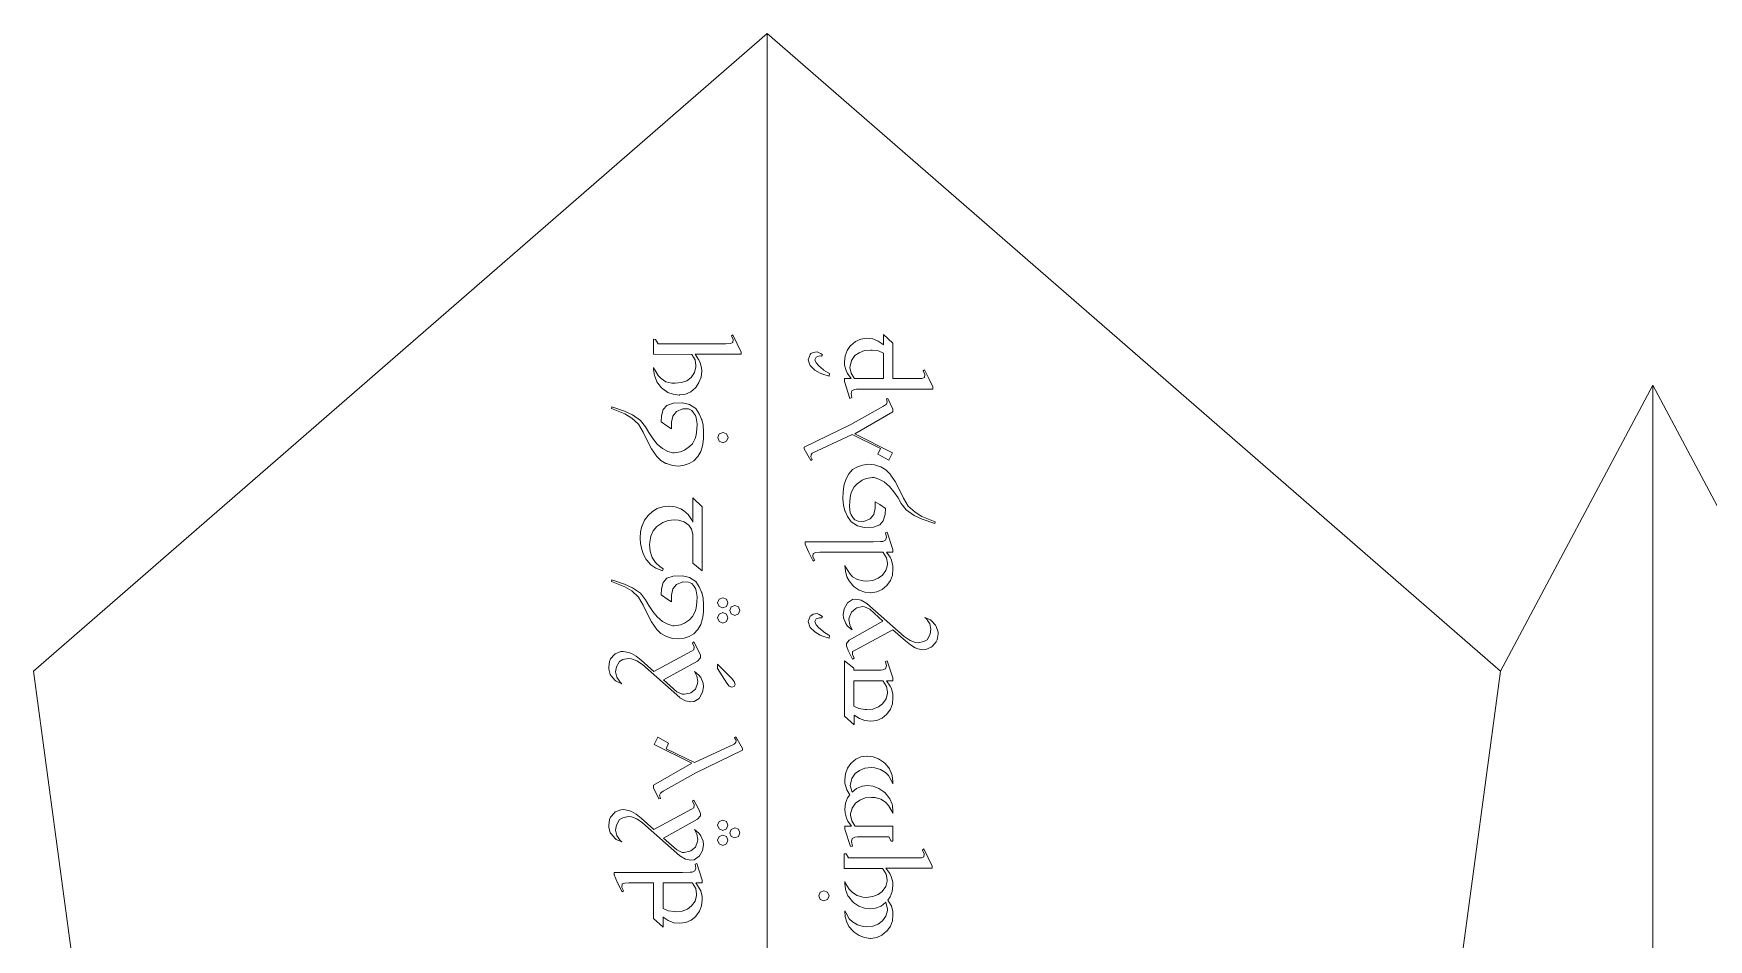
# Model space of a CAD drawing. Header units: inches. Extents: x 10.9 to 61.7, y -4.2 to 41.9.
# Drawn here: x 38.6 to 48.94, y 28.65 to 34.25 of the extents above; entities that cross this region are included whole.
import ezdxf

# ---------------------------------------------------------------- set-up
doc = ezdxf.new("R2010")
doc.units = ezdxf.units.IN
doc.header["$MEASUREMENT"] = 0
doc.layers.add('cut', color=6, linetype='Continuous', lineweight=0)
doc.layers.add('etch', color=1, linetype='Continuous', lineweight=0)

msp = doc.modelspace()

# ---------------------------------------------------------------- linework, layer by layer
at = {"layer": 'cut'}
for p, q in [((43.131, 34.245), (38.602, 30.309)), ((43.131, 34.245), (43.131, 2.055)), ((43.131, 34.245), (47.659, 30.309)), ((48.598, 32.075), (47.659, 30.309)), ((48.598, 32.075), (49.537, 30.309)), ((48.598, -0.116), (48.598, 32.075)), ((38.602, 30.309), (42.192, 3.821)), ((47.659, 30.309), (44.07, 3.821))]:
    msp.add_line(p, q, dxfattribs=at)
at = {"layer": 'etch', "color": 1, "lineweight": 0}
for p, q in [((42.92, 32.386), (42.911, 32.379)), ((42.911, 32.379), (42.922, 32.357)), ((42.947, 32.33), (42.92, 32.386)), ((43.746, 32.364), (43.709, 32.359)), ((43.747, 32.364), (43.746, 32.364)), ((43.783, 32.36), (43.747, 32.364)), ((43.908, 32.334), (43.849, 32.387)), ((43.849, 32.387), (43.849, 32.324)), ((42.442, 32.357), (42.43, 32.359)), ((42.43, 32.359), (42.43, 32.266)), ((42.43, 32.266), (42.665, 32.264)), ((42.458, 32.33), (42.442, 32.357)), ((42.877, 32.33), (42.458, 32.33)), ((42.665, 32.264), (42.666, 32.263)), ((42.666, 32.263), (42.686, 32.23)), ((42.687, 32.265), (42.97, 32.265)), ((42.708, 32.233), (42.687, 32.265)), ((42.904, 32.331), (42.877, 32.33)), ((42.919, 32.337), (42.904, 32.331)), ((42.922, 32.357), (42.919, 32.337)), ((42.97, 32.279), (42.947, 32.33)), ((42.97, 32.265), (42.97, 32.279)), ((43.397, 32.264), (43.385, 32.231)), ((43.401, 32.269), (43.397, 32.264)), ((43.416, 32.277), (43.401, 32.269)), ((43.44, 32.28), (43.416, 32.277)), ((43.453, 32.274), (43.44, 32.28)), ((43.463, 32.269), (43.453, 32.274)), ((43.472, 32.262), (43.463, 32.269)), ((43.467, 32.254), (43.472, 32.262)), ((43.625, 32.289), (43.612, 32.256)), ((43.646, 32.319), (43.625, 32.289)), ((43.648, 32.32), (43.646, 32.319)), ((43.676, 32.344), (43.648, 32.32)), ((43.673, 32.257), (43.699, 32.275)), ((43.709, 32.359), (43.676, 32.344)), ((43.699, 32.275), (43.732, 32.288)), ((43.732, 32.288), (43.772, 32.291)), ((43.772, 32.291), (43.78, 32.291)), ((43.78, 32.291), (43.818, 32.286)), ((43.817, 32.347), (43.783, 32.36)), ((43.848, 32.326), (43.817, 32.347)), ((43.818, 32.286), (43.849, 32.272)), ((43.849, 32.324), (43.848, 32.326)), ((43.849, 32.272), (43.849, 32.115)), ((43.908, 32.115), (43.908, 32.334)), ((42.438, 32.17), (42.43, 32.184)), ((42.43, 32.184), (42.43, 32.172)), ((42.43, 32.172), (42.435, 32.135)), ((42.458, 32.135), (42.438, 32.17)), ((42.692, 32.187), (42.683, 32.152)), ((42.686, 32.23), (42.692, 32.196)), ((42.692, 32.196), (42.692, 32.187)), ((42.718, 32.215), (42.708, 32.233)), ((42.726, 32.18), (42.718, 32.215)), ((42.724, 32.123), (42.727, 32.161)), ((42.727, 32.161), (42.726, 32.18)), ((43.385, 32.231), (43.394, 32.199)), ((43.394, 32.199), (43.397, 32.195)), ((43.397, 32.195), (43.424, 32.169)), ((43.424, 32.169), (43.426, 32.167)), ((43.426, 32.231), (43.434, 32.248)), ((43.433, 32.212), (43.426, 32.231)), ((43.426, 32.167), (43.459, 32.148)), ((43.45, 32.193), (43.433, 32.212)), ((43.434, 32.248), (43.455, 32.255)), ((43.479, 32.169), (43.45, 32.193)), ((43.455, 32.255), (43.467, 32.254)), ((43.48, 32.168), (43.479, 32.169)), ((43.511, 32.148), (43.48, 32.168)), ((43.612, 32.256), (43.608, 32.218)), ((43.608, 32.218), (43.609, 32.198)), ((43.609, 32.198), (43.618, 32.164)), ((43.618, 32.164), (43.627, 32.146)), ((43.642, 32.183), (43.643, 32.192)), ((43.649, 32.149), (43.642, 32.183)), ((43.643, 32.192), (43.652, 32.226)), ((43.652, 32.226), (43.673, 32.257)), ((44.103, 32.17), (44.095, 32.163)), ((44.095, 32.163), (44.104, 32.141)), ((44.13, 32.115), (44.103, 32.17)), ((42.435, 32.135), (42.437, 32.129)), ((42.437, 32.129), (42.451, 32.094)), ((42.451, 32.094), (42.456, 32.087)), ((42.456, 32.087), (42.48, 32.058)), ((42.477, 32.115), (42.458, 32.135)), ((42.506, 32.096), (42.477, 32.115)), ((42.48, 32.058), (42.488, 32.051)), ((42.542, 32.086), (42.506, 32.096)), ((42.564, 32.086), (42.542, 32.086)), ((42.603, 32.09), (42.564, 32.086)), ((42.636, 32.102), (42.603, 32.09)), ((42.662, 32.122), (42.636, 32.102)), ((42.66, 32.034), (42.688, 32.057)), ((42.683, 32.152), (42.662, 32.122)), ((42.688, 32.057), (42.69, 32.06)), ((42.69, 32.06), (42.71, 32.09)), ((42.71, 32.09), (42.724, 32.123)), ((43.459, 32.148), (43.475, 32.142)), ((43.475, 32.142), (43.514, 32.129)), ((43.517, 32.146), (43.511, 32.148)), ((43.514, 32.129), (43.517, 32.146)), ((43.608, 32.115), (43.608, 32.097)), ((43.649, 32.115), (43.608, 32.115)), ((43.608, 32.097), (43.641, 31.993)), ((43.627, 32.146), (43.649, 32.115)), ((43.669, 32.117), (43.649, 32.149)), ((43.671, 32.115), (43.669, 32.117)), ((43.849, 32.115), (43.671, 32.115)), ((44.062, 32.115), (43.908, 32.115)), ((44.087, 32.115), (44.062, 32.115)), ((44.102, 32.121), (44.087, 32.115)), ((44.104, 32.141), (44.102, 32.121)), ((44.153, 32.065), (44.13, 32.115)), ((44.153, 32.05), (44.153, 32.065)), ((42.488, 32.051), (42.519, 32.03)), ((42.552, 31.963), (42.512, 31.949)), ((42.519, 32.03), (42.552, 32.018)), ((42.552, 32.018), (42.588, 32.013)), ((42.609, 31.965), (42.552, 31.963)), ((42.588, 32.013), (42.591, 32.014)), ((42.591, 32.014), (42.627, 32.019)), ((42.651, 31.956), (42.609, 31.965)), ((42.627, 32.019), (42.66, 32.034)), ((42.69, 31.93), (42.651, 31.956)), ((43.641, 31.993), (43.653, 31.998)), ((43.649, 32.023), (43.654, 32.039)), ((43.653, 31.998), (43.649, 32.023)), ((43.654, 32.039), (43.67, 32.048)), ((43.67, 32.048), (43.683, 32.049)), ((43.683, 32.049), (43.73, 32.05)), ((43.73, 32.05), (44.153, 32.05)), ((43.867, 31.958), (43.85, 31.945)), ((43.876, 31.992), (43.867, 31.99)), ((43.867, 31.99), (43.872, 31.97)), ((43.872, 31.97), (43.867, 31.958)), ((43.908, 31.926), (43.876, 31.992)), ((42.173, 31.94), (42.17, 31.93)), ((42.17, 31.93), (42.252, 31.897)), ((42.25, 31.914), (42.173, 31.94)), ((42.301, 31.891), (42.25, 31.914)), ((42.252, 31.897), (42.295, 31.871)), ((42.295, 31.871), (42.337, 31.833)), ((42.349, 31.857), (42.301, 31.891)), ((42.38, 31.817), (42.349, 31.857)), ((42.48, 31.885), (42.478, 31.849)), ((42.478, 31.849), (42.512, 31.823)), ((42.49, 31.924), (42.48, 31.885)), ((42.512, 31.949), (42.49, 31.924)), ((42.541, 31.845), (42.55, 31.884)), ((42.55, 31.884), (42.572, 31.911)), ((42.572, 31.911), (42.611, 31.929)), ((42.611, 31.929), (42.645, 31.928)), ((42.645, 31.928), (42.667, 31.917)), ((42.667, 31.917), (42.677, 31.904)), ((42.677, 31.904), (42.689, 31.887)), ((42.689, 31.887), (42.694, 31.872)), ((42.711, 31.898), (42.69, 31.93)), ((42.694, 31.872), (42.699, 31.835)), ((42.726, 31.865), (42.711, 31.898)), ((42.727, 31.862), (42.726, 31.865)), ((42.736, 31.828), (42.727, 31.862)), ((43.85, 31.945), (43.647, 31.831)), ((43.672, 31.773), (43.908, 31.909)), ((43.908, 31.909), (43.908, 31.926)), ((42.337, 31.833), (42.365, 31.785)), ((42.365, 31.785), (42.39, 31.732)), ((42.4, 31.783), (42.38, 31.817)), ((42.425, 31.745), (42.4, 31.783)), ((42.453, 31.711), (42.425, 31.745)), ((42.512, 31.823), (42.541, 31.805)), ((42.541, 31.805), (42.541, 31.845)), ((42.687, 31.745), (42.67, 31.713)), ((42.693, 31.766), (42.687, 31.745)), ((42.698, 31.803), (42.693, 31.766)), ((42.699, 31.835), (42.698, 31.803)), ((42.734, 31.71), (42.739, 31.745)), ((42.739, 31.789), (42.736, 31.828)), ((42.739, 31.786), (42.739, 31.789)), ((42.739, 31.745), (42.739, 31.786)), ((42.827, 31.751), (42.836, 31.773)), ((42.836, 31.728), (42.827, 31.751)), ((42.827, 31.751), (42.827, 31.751)), ((42.836, 31.773), (42.859, 31.782)), ((42.836, 31.773), (42.836, 31.773)), ((42.859, 31.782), (42.859, 31.782)), ((42.859, 31.782), (42.88, 31.773)), ((42.88, 31.773), (42.88, 31.773)), ((42.88, 31.773), (42.89, 31.751)), ((42.89, 31.751), (42.88, 31.728)), ((42.89, 31.751), (42.89, 31.751)), ((43.647, 31.831), (43.359, 31.692)), ((43.41, 31.654), (43.656, 31.77)), ((43.656, 31.77), (43.83, 31.684)), ((43.906, 31.656), (43.672, 31.773)), ((42.39, 31.732), (42.418, 31.681)), ((42.418, 31.681), (42.446, 31.64)), ((42.446, 31.64), (42.449, 31.636)), ((42.486, 31.683), (42.453, 31.711)), ((42.518, 31.665), (42.486, 31.683)), ((42.548, 31.657), (42.518, 31.665)), ((42.557, 31.657), (42.548, 31.657)), ((42.596, 31.663), (42.557, 31.657)), ((42.621, 31.674), (42.596, 31.663)), ((42.652, 31.695), (42.621, 31.674)), ((42.67, 31.713), (42.652, 31.695)), ((42.703, 31.634), (42.721, 31.664)), ((42.721, 31.664), (42.732, 31.7)), ((42.732, 31.7), (42.734, 31.71)), ((42.859, 31.719), (42.836, 31.728)), ((42.836, 31.728), (42.836, 31.728)), ((42.88, 31.728), (42.859, 31.719)), ((42.859, 31.719), (42.859, 31.719)), ((42.859, 31.719), (42.859, 31.719)), ((42.859, 31.719), (42.859, 31.719)), ((42.88, 31.728), (42.88, 31.728)), ((43.359, 31.692), (43.359, 31.681)), ((43.359, 31.681), (43.401, 31.609)), ((43.4, 31.631), (43.402, 31.645)), ((43.402, 31.645), (43.41, 31.654)), ((43.83, 31.684), (43.815, 31.649)), ((43.815, 31.649), (43.883, 31.611)), ((43.883, 31.611), (43.906, 31.656)), ((42.449, 31.636), (42.474, 31.61)), ((42.474, 31.61), (42.506, 31.591)), ((42.506, 31.591), (42.509, 31.59)), ((42.509, 31.59), (42.546, 31.579)), ((42.546, 31.579), (42.583, 31.575)), ((42.583, 31.575), (42.618, 31.58)), ((42.618, 31.58), (42.649, 31.59)), ((42.649, 31.59), (42.679, 31.608)), ((42.679, 31.608), (42.703, 31.634)), ((43.409, 31.615), (43.4, 31.631)), ((43.401, 31.609), (43.409, 31.615)), ((43.659, 31.553), (43.636, 31.526)), ((43.689, 31.571), (43.659, 31.553)), ((43.72, 31.581), (43.689, 31.571)), ((43.756, 31.586), (43.72, 31.581)), ((43.793, 31.582), (43.756, 31.586)), ((43.83, 31.571), (43.793, 31.582)), ((43.832, 31.57), (43.83, 31.571)), ((43.864, 31.551), (43.832, 31.57)), ((43.89, 31.524), (43.864, 31.551)), ((43.605, 31.451), (43.6, 31.415)), ((43.607, 31.461), (43.605, 31.451)), ((43.618, 31.497), (43.607, 31.461)), ((43.636, 31.526), (43.618, 31.497)), ((43.652, 31.415), (43.669, 31.447)), ((43.669, 31.447), (43.687, 31.466)), ((43.687, 31.466), (43.718, 31.487)), ((43.718, 31.487), (43.743, 31.498)), ((43.743, 31.498), (43.782, 31.504)), ((43.782, 31.504), (43.791, 31.504)), ((43.791, 31.504), (43.821, 31.495)), ((43.821, 31.495), (43.853, 31.477)), ((43.853, 31.477), (43.886, 31.449)), ((43.886, 31.449), (43.914, 31.415)), ((43.892, 31.521), (43.89, 31.524)), ((43.921, 31.479), (43.892, 31.521)), ((43.949, 31.429), (43.921, 31.479)), ((42.731, 31.324), (42.673, 31.379)), ((42.673, 31.379), (42.673, 31.229)), ((43.6, 31.415), (43.599, 31.375)), ((43.599, 31.375), (43.599, 31.372)), ((43.599, 31.372), (43.603, 31.333)), ((43.603, 31.333), (43.611, 31.299)), ((43.64, 31.326), (43.641, 31.358)), ((43.641, 31.358), (43.645, 31.395)), ((43.645, 31.395), (43.652, 31.415)), ((43.827, 31.337), (43.798, 31.355)), ((43.798, 31.355), (43.798, 31.316)), ((43.861, 31.312), (43.827, 31.337)), ((43.914, 31.415), (43.939, 31.379)), ((43.939, 31.379), (43.958, 31.344)), ((43.973, 31.376), (43.949, 31.429)), ((43.958, 31.344), (43.989, 31.304)), ((44.001, 31.328), (43.973, 31.376)), ((42.375, 31.241), (42.359, 31.207)), ((42.396, 31.27), (42.375, 31.241)), ((42.423, 31.295), (42.396, 31.27)), ((42.453, 31.313), (42.423, 31.295)), ((42.487, 31.324), (42.453, 31.313)), ((42.457, 31.207), (42.487, 31.227)), ((42.524, 31.328), (42.487, 31.324)), ((42.487, 31.227), (42.521, 31.239)), ((42.521, 31.239), (42.558, 31.243)), ((42.526, 31.328), (42.524, 31.328)), ((42.564, 31.323), (42.526, 31.328)), ((42.558, 31.243), (42.583, 31.241)), ((42.598, 31.311), (42.564, 31.323)), ((42.583, 31.241), (42.618, 31.23)), ((42.615, 31.3), (42.598, 31.311)), ((42.644, 31.275), (42.615, 31.3)), ((42.618, 31.23), (42.647, 31.21)), ((42.665, 31.245), (42.644, 31.275)), ((42.673, 31.229), (42.665, 31.245)), ((42.731, 30.929), (42.731, 31.324)), ((43.611, 31.299), (43.612, 31.296)), ((43.612, 31.296), (43.627, 31.263)), ((43.627, 31.263), (43.649, 31.23)), ((43.644, 31.289), (43.64, 31.326)), ((43.65, 31.274), (43.644, 31.289)), ((43.649, 31.23), (43.688, 31.205)), ((43.661, 31.257), (43.65, 31.274)), ((43.672, 31.244), (43.661, 31.257)), ((43.694, 31.234), (43.672, 31.244)), ((43.728, 31.232), (43.694, 31.234)), ((43.767, 31.25), (43.728, 31.232)), ((43.789, 31.276), (43.767, 31.25)), ((43.798, 31.316), (43.789, 31.276)), ((43.827, 31.212), (43.848, 31.237)), ((43.848, 31.237), (43.859, 31.275)), ((43.859, 31.275), (43.861, 31.312)), ((43.989, 31.304), (44.038, 31.27)), ((44.044, 31.29), (44.001, 31.328)), ((44.038, 31.27), (44.089, 31.247)), ((44.087, 31.264), (44.044, 31.29)), ((44.169, 31.23), (44.087, 31.264)), ((44.089, 31.247), (44.166, 31.221)), ((44.166, 31.221), (44.169, 31.23)), ((42.349, 31.169), (42.348, 31.13)), ((42.348, 31.13), (42.349, 31.096)), ((42.358, 31.204), (42.349, 31.169)), ((42.359, 31.207), (42.358, 31.204)), ((42.406, 31.106), (42.413, 31.143)), ((42.413, 31.143), (42.428, 31.175)), ((42.428, 31.175), (42.451, 31.201)), ((42.451, 31.201), (42.457, 31.207)), ((42.647, 31.21), (42.665, 31.185)), ((42.665, 31.185), (42.673, 31.154)), ((42.673, 31.154), (42.673, 30.976)), ((43.688, 31.205), (43.73, 31.196)), ((43.73, 31.196), (43.787, 31.197)), ((43.787, 31.197), (43.827, 31.212)), ((43.873, 31.167), (43.861, 31.163)), ((43.861, 31.163), (43.867, 31.135)), ((43.867, 31.135), (43.861, 31.118)), ((43.908, 31.06), (43.873, 31.167)), ((42.349, 31.096), (42.357, 31.059)), ((42.357, 31.059), (42.367, 31.03)), ((42.367, 31.03), (42.385, 30.998)), ((42.405, 31.089), (42.406, 31.106)), ((42.409, 31.05), (42.405, 31.089)), ((42.419, 31.016), (42.409, 31.05)), ((43.365, 31.108), (43.365, 31.093)), ((43.786, 31.108), (43.365, 31.108)), ((43.365, 31.093), (43.388, 31.042)), ((43.388, 31.042), (43.415, 30.987)), ((43.414, 31.016), (43.416, 31.036)), ((43.416, 31.036), (43.431, 31.041)), ((43.431, 31.041), (43.456, 31.043)), ((43.456, 31.043), (43.845, 31.043)), ((43.83, 31.109), (43.786, 31.108)), ((43.845, 31.109), (43.83, 31.109)), ((43.861, 31.118), (43.845, 31.109)), ((43.845, 31.043), (43.847, 31.041)), ((43.847, 31.041), (43.867, 31.009)), ((43.89, 31.012), (43.867, 31.043)), ((43.867, 31.043), (43.908, 31.043)), ((43.908, 31.043), (43.908, 31.06)), ((42.385, 30.998), (42.389, 30.994)), ((42.389, 30.994), (42.413, 30.966)), ((42.413, 30.966), (42.414, 30.965)), ((42.414, 30.965), (42.445, 30.945)), ((42.422, 31.01), (42.419, 31.016)), ((42.443, 30.98), (42.422, 31.01)), ((42.469, 30.955), (42.443, 30.98)), ((42.445, 30.945), (42.45, 30.942)), ((42.45, 30.942), (42.486, 30.929)), ((42.49, 30.941), (42.469, 30.955)), ((42.486, 30.929), (42.49, 30.941)), ((42.673, 30.976), (42.731, 30.929)), ((43.424, 30.994), (43.414, 31.016)), ((43.415, 30.987), (43.424, 30.994)), ((43.611, 30.962), (43.614, 30.926)), ((43.618, 30.947), (43.611, 30.962)), ((43.614, 30.926), (43.624, 30.892)), ((43.639, 30.913), (43.618, 30.947)), ((43.864, 30.931), (43.844, 30.901)), ((43.874, 30.966), (43.864, 30.931)), ((43.867, 31.009), (43.874, 30.975)), ((43.874, 30.975), (43.874, 30.974)), ((43.874, 30.974), (43.874, 30.966)), ((43.898, 30.994), (43.89, 31.012)), ((43.908, 30.96), (43.898, 30.994)), ((43.904, 30.901), (43.908, 30.938)), ((43.908, 30.94), (43.908, 30.96)), ((43.908, 30.938), (43.908, 30.94)), ((42.173, 30.872), (42.17, 30.863)), ((42.17, 30.863), (42.252, 30.829)), ((42.25, 30.845), (42.173, 30.872)), ((42.301, 30.823), (42.25, 30.845)), ((42.252, 30.829), (42.295, 30.804)), ((42.349, 30.79), (42.301, 30.823)), ((42.48, 30.818), (42.478, 30.781)), ((42.49, 30.856), (42.48, 30.818)), ((42.512, 30.882), (42.49, 30.856)), ((42.552, 30.896), (42.512, 30.882)), ((42.541, 30.777), (42.55, 30.817)), ((42.55, 30.817), (42.572, 30.843)), ((42.609, 30.898), (42.552, 30.896)), ((42.572, 30.843), (42.611, 30.861)), ((42.651, 30.888), (42.609, 30.898)), ((42.611, 30.861), (42.645, 30.859)), ((42.645, 30.859), (42.667, 30.849)), ((42.69, 30.862), (42.651, 30.888)), ((42.667, 30.849), (42.677, 30.837)), ((42.677, 30.837), (42.689, 30.82)), ((42.689, 30.82), (42.694, 30.805)), ((42.711, 30.83), (42.69, 30.862)), ((42.726, 30.797), (42.711, 30.83)), ((43.624, 30.892), (43.637, 30.866)), ((43.637, 30.866), (43.661, 30.837)), ((43.658, 30.892), (43.639, 30.913)), ((43.688, 30.875), (43.658, 30.892)), ((43.661, 30.837), (43.669, 30.83)), ((43.669, 30.83), (43.7, 30.809)), ((43.724, 30.866), (43.688, 30.875)), ((43.745, 30.865), (43.724, 30.866)), ((43.784, 30.868), (43.745, 30.865)), ((43.817, 30.882), (43.784, 30.868)), ((43.808, 30.799), (43.841, 30.813)), ((43.844, 30.901), (43.817, 30.882)), ((43.841, 30.813), (43.869, 30.837)), ((43.869, 30.837), (43.87, 30.838)), ((43.87, 30.838), (43.892, 30.868)), ((43.892, 30.868), (43.904, 30.901)), ((42.295, 30.804), (42.337, 30.765)), ((42.337, 30.765), (42.365, 30.717)), ((42.38, 30.749), (42.349, 30.79)), ((42.365, 30.717), (42.39, 30.665)), ((42.4, 30.714), (42.38, 30.749)), ((42.425, 30.678), (42.4, 30.714)), ((42.478, 30.781), (42.512, 30.756)), ((42.512, 30.756), (42.541, 30.737)), ((42.541, 30.737), (42.541, 30.777)), ((42.698, 30.735), (42.693, 30.698)), ((42.694, 30.805), (42.699, 30.767)), ((42.699, 30.767), (42.698, 30.735)), ((42.727, 30.794), (42.726, 30.797)), ((42.736, 30.759), (42.727, 30.794)), ((42.739, 30.721), (42.736, 30.759)), ((42.739, 30.718), (42.739, 30.721)), ((42.739, 30.678), (42.739, 30.718)), ((42.835, 30.753), (42.825, 30.731)), ((42.825, 30.731), (42.835, 30.709)), ((42.857, 30.762), (42.835, 30.753)), ((42.835, 30.709), (42.857, 30.699)), ((42.88, 30.753), (42.857, 30.762)), ((42.857, 30.699), (42.88, 30.709)), ((42.889, 30.731), (42.88, 30.753)), ((42.88, 30.709), (42.889, 30.731)), ((42.931, 30.714), (42.91, 30.705)), ((42.954, 30.706), (42.931, 30.714)), ((43.625, 30.727), (43.607, 30.694)), ((43.627, 30.73), (43.625, 30.727)), ((43.658, 30.751), (43.627, 30.73)), ((43.679, 30.754), (43.658, 30.751)), ((43.711, 30.747), (43.679, 30.754)), ((43.7, 30.809), (43.734, 30.797)), ((43.747, 30.727), (43.711, 30.747)), ((43.734, 30.797), (43.769, 30.793)), ((43.978, 30.522), (43.747, 30.727)), ((43.747, 30.727), (43.747, 30.727)), ((43.769, 30.793), (43.771, 30.793)), ((43.771, 30.793), (43.808, 30.799)), ((42.39, 30.665), (42.418, 30.614)), ((42.418, 30.614), (42.446, 30.572)), ((42.453, 30.644), (42.425, 30.678)), ((42.486, 30.616), (42.453, 30.644)), ((42.518, 30.598), (42.486, 30.616)), ((42.621, 30.605), (42.596, 30.595)), ((42.652, 30.626), (42.621, 30.605)), ((42.67, 30.646), (42.652, 30.626)), ((42.687, 30.677), (42.67, 30.646)), ((42.693, 30.698), (42.687, 30.677)), ((42.721, 30.596), (42.732, 30.633)), ((42.732, 30.633), (42.734, 30.642)), ((42.734, 30.642), (42.739, 30.678)), ((42.835, 30.661), (42.825, 30.638)), ((42.825, 30.638), (42.835, 30.616)), ((42.857, 30.67), (42.835, 30.661)), ((42.835, 30.616), (42.857, 30.606)), ((42.88, 30.661), (42.857, 30.67)), ((42.857, 30.606), (42.88, 30.616)), ((42.889, 30.638), (42.88, 30.661)), ((42.88, 30.616), (42.889, 30.638)), ((42.91, 30.705), (42.9, 30.683)), ((42.9, 30.683), (42.91, 30.662)), ((42.91, 30.662), (42.931, 30.652)), ((42.931, 30.652), (42.954, 30.662)), ((42.963, 30.683), (42.954, 30.706)), ((42.954, 30.662), (42.963, 30.683)), ((43.397, 30.648), (43.385, 30.615)), ((43.385, 30.615), (43.394, 30.583)), ((43.401, 30.651), (43.397, 30.648)), ((43.416, 30.661), (43.401, 30.651)), ((43.44, 30.664), (43.416, 30.661)), ((43.426, 30.615), (43.434, 30.632)), ((43.433, 30.595), (43.426, 30.615)), ((43.434, 30.632), (43.455, 30.637)), ((43.453, 30.658), (43.44, 30.664)), ((43.463, 30.652), (43.453, 30.658)), ((43.455, 30.637), (43.467, 30.637)), ((43.472, 30.646), (43.463, 30.652)), ((43.467, 30.637), (43.472, 30.646)), ((43.607, 30.694), (43.601, 30.659)), ((43.601, 30.659), (43.603, 30.637)), ((43.603, 30.637), (43.617, 30.603)), ((43.636, 30.627), (43.637, 30.638)), ((43.642, 30.594), (43.636, 30.627)), ((43.637, 30.638), (43.651, 30.673)), ((43.846, 30.618), (43.638, 30.501)), ((43.651, 30.673), (43.679, 30.696)), ((43.679, 30.696), (43.685, 30.699)), ((43.685, 30.699), (43.72, 30.707)), ((43.72, 30.707), (43.732, 30.706)), ((43.732, 30.706), (43.765, 30.691)), ((43.765, 30.691), (43.846, 30.618)), ((44.105, 30.64), (44.114, 30.632)), ((44.139, 30.626), (44.105, 30.64)), ((44.114, 30.632), (44.135, 30.601)), ((44.146, 30.62), (44.139, 30.626)), ((44.171, 30.592), (44.146, 30.62)), ((42.446, 30.572), (42.449, 30.569)), ((42.449, 30.569), (42.474, 30.542)), ((42.474, 30.542), (42.506, 30.524)), ((42.506, 30.524), (42.509, 30.522)), ((42.509, 30.522), (42.546, 30.511)), ((42.548, 30.589), (42.518, 30.598)), ((42.546, 30.511), (42.583, 30.508)), ((42.557, 30.589), (42.548, 30.589)), ((42.596, 30.595), (42.557, 30.589)), ((42.583, 30.508), (42.618, 30.512)), ((42.618, 30.512), (42.649, 30.523)), ((42.649, 30.523), (42.679, 30.54)), ((42.679, 30.54), (42.703, 30.567)), ((42.703, 30.567), (42.721, 30.596)), ((43.394, 30.583), (43.397, 30.579)), ((43.397, 30.579), (43.424, 30.553)), ((43.424, 30.553), (43.426, 30.551)), ((43.426, 30.551), (43.459, 30.532)), ((43.45, 30.576), (43.433, 30.595)), ((43.479, 30.553), (43.45, 30.576)), ((43.459, 30.532), (43.475, 30.525)), ((43.475, 30.525), (43.514, 30.512)), ((43.48, 30.552), (43.479, 30.553)), ((43.511, 30.532), (43.48, 30.552)), ((43.517, 30.528), (43.511, 30.532)), ((43.514, 30.512), (43.517, 30.528)), ((43.617, 30.603), (43.628, 30.587)), ((43.628, 30.587), (43.656, 30.564)), ((43.656, 30.564), (43.642, 30.594)), ((43.674, 30.439), (43.908, 30.564)), ((43.908, 30.564), (43.985, 30.495)), ((44.013, 30.498), (43.978, 30.522)), ((44.119, 30.503), (44.098, 30.492)), ((44.137, 30.538), (44.119, 30.503)), ((44.135, 30.601), (44.142, 30.568)), ((44.142, 30.568), (44.137, 30.538)), ((44.175, 30.585), (44.171, 30.592)), ((44.174, 30.489), (44.18, 30.503)), ((44.186, 30.55), (44.175, 30.585)), ((44.18, 30.503), (44.186, 30.539)), ((44.186, 30.539), (44.186, 30.55)), ((42.189, 30.411), (42.164, 30.384)), ((42.194, 30.416), (42.189, 30.411)), ((42.227, 30.43), (42.194, 30.416)), ((42.243, 30.431), (42.227, 30.43)), ((42.278, 30.425), (42.243, 30.431)), ((42.294, 30.418), (42.278, 30.425)), ((42.323, 30.401), (42.294, 30.418)), ((42.354, 30.376), (42.323, 30.401)), ((42.664, 30.433), (42.431, 30.307)), ((42.679, 30.44), (42.664, 30.433)), ((42.679, 30.489), (42.671, 30.482)), ((42.671, 30.482), (42.681, 30.46)), ((42.707, 30.434), (42.679, 30.489)), ((42.681, 30.46), (42.679, 30.44)), ((42.719, 30.407), (42.707, 30.434)), ((42.719, 30.391), (42.719, 30.407)), ((43.638, 30.501), (43.62, 30.48)), ((43.62, 30.48), (43.62, 30.465)), ((43.62, 30.465), (43.632, 30.437)), ((43.632, 30.437), (43.659, 30.383)), ((43.658, 30.412), (43.659, 30.431)), ((43.668, 30.39), (43.658, 30.412)), ((43.659, 30.431), (43.674, 30.439)), ((43.985, 30.495), (44.016, 30.471)), ((44.046, 30.486), (44.013, 30.498)), ((44.016, 30.471), (44.045, 30.453)), ((44.045, 30.453), (44.061, 30.447)), ((44.064, 30.484), (44.046, 30.486)), ((44.061, 30.447), (44.095, 30.441)), ((44.098, 30.492), (44.064, 30.484)), ((44.095, 30.441), (44.111, 30.443)), ((44.111, 30.443), (44.144, 30.456)), ((44.144, 30.456), (44.15, 30.461)), ((44.15, 30.461), (44.174, 30.489)), ((42.159, 30.369), (42.153, 30.333)), ((42.153, 30.333), (42.153, 30.322)), ((42.153, 30.322), (42.163, 30.288)), ((42.164, 30.384), (42.159, 30.369)), ((42.196, 30.305), (42.202, 30.335)), ((42.204, 30.271), (42.196, 30.305)), ((42.202, 30.335), (42.22, 30.369)), ((42.22, 30.369), (42.24, 30.381)), ((42.24, 30.381), (42.274, 30.387)), ((42.274, 30.387), (42.293, 30.385)), ((42.293, 30.385), (42.326, 30.373)), ((42.326, 30.373), (42.361, 30.35)), ((42.431, 30.307), (42.354, 30.376)), ((42.361, 30.35), (42.592, 30.146)), ((42.492, 30.255), (42.701, 30.37)), ((42.71, 30.284), (42.683, 30.307)), ((42.683, 30.307), (42.697, 30.277)), ((42.701, 30.37), (42.719, 30.391)), ((42.825, 30.326), (42.825, 30.352)), ((42.825, 30.352), (42.913, 30.264)), ((42.883, 30.234), (42.825, 30.326)), ((43.608, 30.373), (43.609, 30.03)), ((43.667, 30.327), (43.608, 30.373)), ((43.659, 30.383), (43.668, 30.39)), ((43.667, 30.314), (43.667, 30.327)), ((43.787, 30.314), (43.667, 30.314)), ((43.833, 30.315), (43.787, 30.314)), ((43.846, 30.316), (43.833, 30.315)), ((43.862, 30.324), (43.846, 30.316)), ((43.872, 30.373), (43.861, 30.369)), ((43.861, 30.369), (43.867, 30.341)), ((43.867, 30.341), (43.862, 30.324)), ((43.908, 30.267), (43.872, 30.373)), ((42.163, 30.288), (42.168, 30.279)), ((42.168, 30.279), (42.193, 30.252)), ((42.193, 30.252), (42.2, 30.246)), ((42.2, 30.246), (42.234, 30.231)), ((42.224, 30.241), (42.204, 30.271)), ((42.234, 30.231), (42.224, 30.241)), ((42.574, 30.181), (42.492, 30.255)), ((42.688, 30.198), (42.66, 30.176)), ((42.702, 30.233), (42.688, 30.198)), ((42.697, 30.277), (42.703, 30.245)), ((42.703, 30.245), (42.702, 30.233)), ((42.722, 30.269), (42.71, 30.284)), ((42.736, 30.235), (42.722, 30.269)), ((42.732, 30.179), (42.738, 30.213)), ((42.738, 30.213), (42.736, 30.235)), ((42.897, 30.216), (42.883, 30.234)), ((42.883, 30.234), (42.883, 30.234)), ((42.914, 30.209), (42.897, 30.216)), ((42.897, 30.216), (42.897, 30.216)), ((42.913, 30.264), (42.928, 30.244)), ((42.927, 30.214), (42.914, 30.209)), ((42.914, 30.209), (42.914, 30.209)), ((42.914, 30.209), (42.914, 30.209)), ((42.914, 30.209), (42.914, 30.209)), ((42.934, 30.226), (42.927, 30.214)), ((42.927, 30.214), (42.927, 30.214)), ((42.928, 30.244), (42.928, 30.244)), ((42.928, 30.244), (42.934, 30.226)), ((42.934, 30.226), (42.934, 30.226)), ((43.667, 30.25), (43.846, 30.25)), ((43.667, 30.093), (43.667, 30.25)), ((43.846, 30.25), (43.848, 30.247)), ((43.848, 30.247), (43.868, 30.214)), ((43.891, 30.217), (43.868, 30.249)), ((43.868, 30.249), (43.908, 30.249)), ((43.868, 30.214), (43.874, 30.181)), ((43.898, 30.201), (43.891, 30.217)), ((43.908, 30.166), (43.898, 30.201)), ((43.908, 30.249), (43.908, 30.267)), ((42.607, 30.166), (42.574, 30.181)), ((42.592, 30.146), (42.592, 30.145)), ((42.592, 30.145), (42.628, 30.125)), ((42.618, 30.166), (42.607, 30.166)), ((42.654, 30.173), (42.618, 30.166)), ((42.628, 30.125), (42.66, 30.119)), ((42.66, 30.176), (42.654, 30.173)), ((42.66, 30.119), (42.68, 30.121)), ((42.68, 30.121), (42.711, 30.141)), ((42.711, 30.141), (42.714, 30.145)), ((42.714, 30.145), (42.732, 30.179)), ((43.698, 30.078), (43.667, 30.093)), ((43.844, 30.107), (43.818, 30.088)), ((43.865, 30.137), (43.844, 30.107)), ((43.874, 30.172), (43.865, 30.137)), ((43.874, 30.181), (43.874, 30.172)), ((43.892, 30.074), (43.904, 30.108)), ((43.904, 30.108), (43.908, 30.145)), ((43.908, 30.152), (43.908, 30.166)), ((43.908, 30.145), (43.908, 30.152)), ((43.609, 30.03), (43.669, 29.978)), ((43.669, 29.978), (43.669, 30.038)), ((43.669, 30.038), (43.669, 30.038)), ((43.669, 30.038), (43.701, 30.017)), ((43.736, 30.072), (43.698, 30.078)), ((43.701, 30.017), (43.735, 30.005)), ((43.735, 30.005), (43.771, 30)), ((43.745, 30.072), (43.736, 30.072)), ((43.784, 30.075), (43.745, 30.072)), ((43.771, 30), (43.772, 30)), ((43.772, 30), (43.809, 30.005)), ((43.818, 30.088), (43.784, 30.075)), ((43.809, 30.005), (43.841, 30.019)), ((43.841, 30.019), (43.869, 30.043)), ((43.869, 30.043), (43.87, 30.044)), ((43.87, 30.044), (43.892, 30.074)), ((42.456, 29.902), (42.433, 29.856)), ((42.523, 29.864), (42.456, 29.902)), ((42.938, 29.903), (42.929, 29.898)), ((42.929, 29.898), (42.939, 29.883)), ((42.939, 29.883), (42.937, 29.868)), ((42.98, 29.831), (42.938, 29.903)), ((42.433, 29.856), (42.667, 29.74)), ((42.508, 29.829), (42.523, 29.864)), ((42.683, 29.744), (42.508, 29.829)), ((42.928, 29.858), (42.683, 29.744)), ((42.692, 29.682), (42.98, 29.821)), ((42.937, 29.868), (42.928, 29.858)), ((42.98, 29.821), (42.98, 29.831)), ((43.71, 29.779), (43.678, 29.765)), ((43.747, 29.785), (43.71, 29.779)), ((43.749, 29.785), (43.747, 29.785)), ((43.785, 29.78), (43.749, 29.785)), ((43.818, 29.768), (43.785, 29.78)), ((42.667, 29.74), (42.43, 29.604)), ((42.489, 29.568), (42.692, 29.682)), ((43.614, 29.675), (43.61, 29.637)), ((43.627, 29.709), (43.614, 29.675)), ((43.648, 29.738), (43.627, 29.709)), ((43.65, 29.741), (43.648, 29.738)), ((43.678, 29.765), (43.65, 29.741)), ((43.654, 29.647), (43.675, 29.676)), ((43.675, 29.676), (43.701, 29.696)), ((43.701, 29.696), (43.735, 29.709)), ((43.735, 29.709), (43.774, 29.713)), ((43.774, 29.713), (43.796, 29.712)), ((43.796, 29.712), (43.831, 29.702)), ((43.849, 29.747), (43.818, 29.768)), ((43.831, 29.702), (43.861, 29.684)), ((43.858, 29.74), (43.849, 29.747)), ((43.882, 29.712), (43.858, 29.74)), ((43.861, 29.684), (43.88, 29.664)), ((43.886, 29.705), (43.882, 29.712)), ((43.901, 29.67), (43.886, 29.705)), ((42.43, 29.604), (42.43, 29.588)), ((42.43, 29.588), (42.462, 29.52)), ((43.61, 29.637), (43.611, 29.618)), ((43.611, 29.618), (43.62, 29.583)), ((43.62, 29.583), (43.623, 29.577)), ((43.623, 29.577), (43.642, 29.545)), ((43.644, 29.603), (43.645, 29.612)), ((43.653, 29.567), (43.644, 29.603)), ((43.645, 29.612), (43.654, 29.647)), ((43.683, 29.585), (43.655, 29.562)), ((43.717, 29.598), (43.683, 29.585)), ((43.751, 29.602), (43.717, 29.598)), ((43.786, 29.598), (43.751, 29.602)), ((43.82, 29.585), (43.786, 29.598)), ((43.851, 29.564), (43.82, 29.585)), ((43.88, 29.664), (43.9, 29.628)), ((43.9, 29.628), (43.908, 29.614)), ((43.903, 29.664), (43.901, 29.67)), ((43.907, 29.627), (43.903, 29.664)), ((43.908, 29.614), (43.907, 29.627)), ((42.462, 29.52), (42.472, 29.523)), ((42.467, 29.543), (42.472, 29.556)), ((42.472, 29.523), (42.467, 29.543)), ((42.472, 29.556), (42.489, 29.568)), ((42.679, 29.513), (42.671, 29.506)), ((42.671, 29.506), (42.681, 29.484)), ((42.707, 29.458), (42.679, 29.513)), ((42.681, 29.484), (42.679, 29.464)), ((43.615, 29.493), (43.611, 29.455)), ((43.628, 29.526), (43.615, 29.493)), ((43.642, 29.545), (43.628, 29.526)), ((43.655, 29.562), (43.653, 29.567)), ((43.656, 29.463), (43.676, 29.494)), ((43.676, 29.494), (43.703, 29.513)), ((43.703, 29.513), (43.736, 29.526)), ((43.736, 29.526), (43.775, 29.529)), ((43.775, 29.529), (43.797, 29.528)), ((43.797, 29.528), (43.832, 29.519)), ((43.832, 29.519), (43.861, 29.501)), ((43.859, 29.557), (43.851, 29.564)), ((43.883, 29.528), (43.859, 29.557)), ((43.861, 29.501), (43.881, 29.48)), ((43.881, 29.48), (43.901, 29.445)), ((43.888, 29.521), (43.883, 29.528)), ((43.902, 29.487), (43.888, 29.521)), ((43.904, 29.48), (43.902, 29.487)), ((43.908, 29.444), (43.904, 29.48)), ((42.159, 29.393), (42.153, 29.357)), ((42.164, 29.407), (42.159, 29.393)), ((42.189, 29.434), (42.164, 29.407)), ((42.194, 29.44), (42.189, 29.434)), ((42.227, 29.453), (42.194, 29.44)), ((42.202, 29.358), (42.22, 29.393)), ((42.22, 29.393), (42.24, 29.404)), ((42.243, 29.455), (42.227, 29.453)), ((42.24, 29.404), (42.274, 29.412)), ((42.278, 29.448), (42.243, 29.455)), ((42.274, 29.412), (42.293, 29.41)), ((42.294, 29.443), (42.278, 29.448)), ((42.293, 29.41), (42.326, 29.397)), ((42.323, 29.425), (42.294, 29.443)), ((42.354, 29.401), (42.323, 29.425)), ((42.326, 29.397), (42.361, 29.373)), ((42.431, 29.332), (42.354, 29.401)), ((42.361, 29.373), (42.592, 29.169)), ((42.664, 29.457), (42.431, 29.332)), ((42.492, 29.278), (42.701, 29.395)), ((42.679, 29.464), (42.664, 29.457)), ((42.701, 29.395), (42.719, 29.416)), ((42.719, 29.431), (42.707, 29.458)), ((42.719, 29.416), (42.719, 29.431)), ((42.835, 29.38), (42.825, 29.358)), ((42.857, 29.389), (42.835, 29.38)), ((42.88, 29.38), (42.857, 29.389)), ((42.889, 29.358), (42.88, 29.38)), ((43.611, 29.455), (43.612, 29.435)), ((43.612, 29.435), (43.621, 29.401)), ((43.621, 29.401), (43.63, 29.383)), ((43.63, 29.383), (43.652, 29.351)), ((43.646, 29.429), (43.656, 29.463)), ((43.646, 29.42), (43.646, 29.429)), ((43.653, 29.385), (43.646, 29.42)), ((43.673, 29.354), (43.653, 29.385)), ((43.901, 29.445), (43.908, 29.431)), ((43.908, 29.431), (43.908, 29.444)), ((42.153, 29.357), (42.153, 29.346)), ((42.153, 29.346), (42.163, 29.311)), ((42.163, 29.311), (42.168, 29.304)), ((42.168, 29.304), (42.193, 29.276)), ((42.193, 29.276), (42.2, 29.27)), ((42.196, 29.328), (42.202, 29.358)), ((42.204, 29.295), (42.196, 29.328)), ((42.2, 29.27), (42.234, 29.256)), ((42.224, 29.264), (42.204, 29.295)), ((42.234, 29.256), (42.224, 29.264)), ((42.574, 29.205), (42.492, 29.278)), ((42.71, 29.308), (42.683, 29.332)), ((42.683, 29.332), (42.697, 29.302)), ((42.697, 29.302), (42.703, 29.269)), ((42.703, 29.269), (42.702, 29.258)), ((42.722, 29.292), (42.71, 29.308)), ((42.736, 29.259), (42.722, 29.292)), ((42.825, 29.358), (42.835, 29.336)), ((42.835, 29.288), (42.825, 29.265)), ((42.825, 29.265), (42.835, 29.243)), ((42.835, 29.336), (42.857, 29.326)), ((42.857, 29.297), (42.835, 29.288)), ((42.857, 29.326), (42.88, 29.336)), ((42.88, 29.288), (42.857, 29.297)), ((42.88, 29.336), (42.889, 29.358)), ((42.889, 29.265), (42.88, 29.288)), ((42.88, 29.243), (42.889, 29.265)), ((42.91, 29.332), (42.9, 29.31)), ((42.9, 29.31), (42.91, 29.288)), ((42.931, 29.341), (42.91, 29.332)), ((42.91, 29.288), (42.931, 29.279)), ((42.954, 29.333), (42.931, 29.341)), ((42.931, 29.279), (42.954, 29.288)), ((42.963, 29.31), (42.954, 29.333)), ((42.954, 29.288), (42.963, 29.31)), ((43.611, 29.351), (43.611, 29.333)), ((43.652, 29.351), (43.611, 29.351)), ((43.611, 29.333), (43.646, 29.226)), ((43.652, 29.258), (43.657, 29.275)), ((43.657, 29.275), (43.673, 29.284)), ((43.674, 29.351), (43.673, 29.354)), ((43.673, 29.284), (43.689, 29.285)), ((43.908, 29.351), (43.674, 29.351)), ((43.689, 29.285), (43.733, 29.286)), ((43.733, 29.286), (43.882, 29.286)), ((43.882, 29.286), (43.896, 29.26)), ((43.908, 29.26), (43.908, 29.351)), ((42.607, 29.19), (42.574, 29.205)), ((42.592, 29.169), (42.592, 29.169)), ((42.592, 29.169), (42.628, 29.149)), ((42.618, 29.189), (42.607, 29.19)), ((42.654, 29.197), (42.618, 29.189)), ((42.66, 29.199), (42.654, 29.197)), ((42.688, 29.222), (42.66, 29.199)), ((42.68, 29.145), (42.711, 29.166)), ((42.702, 29.258), (42.688, 29.222)), ((42.711, 29.166), (42.714, 29.169)), ((42.714, 29.169), (42.732, 29.202)), ((42.732, 29.202), (42.738, 29.237)), ((42.738, 29.237), (42.736, 29.259)), ((42.835, 29.243), (42.857, 29.233)), ((42.857, 29.233), (42.88, 29.243)), ((43.607, 29.181), (43.607, 29.09)), ((43.619, 29.181), (43.607, 29.181)), ((43.633, 29.156), (43.619, 29.181)), ((43.646, 29.226), (43.658, 29.229)), ((43.658, 29.229), (43.652, 29.258)), ((43.896, 29.26), (43.908, 29.26)), ((44.098, 29.163), (44.084, 29.156)), ((44.099, 29.212), (44.091, 29.204)), ((44.091, 29.204), (44.101, 29.182)), ((44.101, 29.182), (44.098, 29.163)), ((44.126, 29.156), (44.099, 29.212)), ((42.609, 29.066), (42.186, 29.066)), ((42.186, 29.066), (42.186, 29.051)), ((42.656, 29.067), (42.609, 29.066)), ((42.628, 29.149), (42.66, 29.142)), ((42.669, 29.068), (42.656, 29.067)), ((42.66, 29.142), (42.68, 29.145)), ((42.685, 29.076), (42.669, 29.068)), ((42.69, 29.093), (42.685, 29.076)), ((42.698, 29.122), (42.686, 29.118)), ((42.686, 29.118), (42.69, 29.093)), ((42.731, 29.019), (42.698, 29.122)), ((43.607, 29.09), (43.845, 29.09)), ((44.056, 29.156), (43.633, 29.156)), ((43.845, 29.09), (43.846, 29.088)), ((43.846, 29.088), (43.866, 29.055)), ((43.888, 29.059), (43.863, 29.092)), ((43.863, 29.092), (44.15, 29.092)), ((43.866, 29.055), (43.873, 29.021)), ((43.897, 29.041), (43.888, 29.059)), ((44.084, 29.156), (44.056, 29.156)), ((44.15, 29.105), (44.126, 29.156)), ((44.15, 29.092), (44.15, 29.105)), ((42.186, 29.051), (42.208, 29.001)), ((42.208, 29.001), (42.236, 28.946)), ((42.235, 28.974), (42.237, 28.995)), ((42.244, 28.953), (42.235, 28.974)), ((42.236, 28.946), (42.244, 28.953)), ((42.237, 28.995), (42.252, 29)), ((42.252, 29), (42.277, 29.001)), ((42.277, 29.001), (42.43, 29.001)), ((42.43, 29.001), (42.43, 28.781)), ((42.489, 28.843), (42.489, 29.001)), ((42.489, 29.001), (42.668, 29.001)), ((42.668, 29.001), (42.67, 28.999)), ((42.67, 28.999), (42.69, 28.966)), ((42.69, 29.001), (42.731, 29.001)), ((42.712, 28.969), (42.69, 29.001)), ((42.69, 28.966), (42.696, 28.933)), ((42.721, 28.952), (42.712, 28.969)), ((42.73, 28.917), (42.721, 28.952)), ((42.731, 29.001), (42.731, 29.019)), ((43.459, 28.944), (43.482, 28.952)), ((43.482, 28.952), (43.503, 28.944)), ((43.482, 28.952), (43.482, 28.952)), ((43.482, 28.952), (43.482, 28.952)), ((43.482, 28.952), (43.482, 28.952)), ((43.61, 29.01), (43.611, 28.998)), ((43.617, 28.996), (43.61, 29.01)), ((43.611, 28.998), (43.614, 28.962)), ((43.614, 28.962), (43.616, 28.955)), ((43.616, 28.955), (43.63, 28.921)), ((43.637, 28.962), (43.617, 28.996)), ((43.658, 28.942), (43.637, 28.962)), ((43.863, 28.979), (43.842, 28.948)), ((43.873, 29.013), (43.863, 28.979)), ((43.873, 29.021), (43.873, 29.013)), ((43.907, 29.006), (43.897, 29.041)), ((43.903, 28.948), (43.908, 28.986)), ((43.908, 28.986), (43.907, 29.006)), ((42.665, 28.859), (42.64, 28.84)), ((42.687, 28.889), (42.665, 28.859)), ((42.695, 28.924), (42.687, 28.889)), ((42.696, 28.933), (42.695, 28.924)), ((42.714, 28.827), (42.726, 28.86)), ((42.726, 28.86), (42.731, 28.898)), ((42.731, 28.898), (42.73, 28.917)), ((43.45, 28.921), (43.459, 28.944)), ((43.459, 28.899), (43.45, 28.921)), ((43.45, 28.921), (43.45, 28.921)), ((43.459, 28.944), (43.459, 28.944)), ((43.482, 28.89), (43.459, 28.899)), ((43.459, 28.899), (43.459, 28.899)), ((43.503, 28.9), (43.482, 28.89)), ((43.482, 28.89), (43.482, 28.89)), ((43.503, 28.944), (43.503, 28.944)), ((43.503, 28.944), (43.514, 28.921)), ((43.514, 28.921), (43.503, 28.9)), ((43.503, 28.9), (43.503, 28.9)), ((43.514, 28.921), (43.514, 28.921)), ((43.63, 28.921), (43.635, 28.915)), ((43.635, 28.915), (43.659, 28.886)), ((43.686, 28.923), (43.658, 28.942)), ((43.659, 28.886), (43.667, 28.879)), ((43.667, 28.879), (43.698, 28.858)), ((43.721, 28.914), (43.686, 28.923)), ((43.698, 28.858), (43.732, 28.845)), ((43.743, 28.912), (43.721, 28.914)), ((43.783, 28.917), (43.743, 28.912)), ((43.816, 28.929), (43.783, 28.917)), ((43.801, 28.845), (43.835, 28.858)), ((43.842, 28.948), (43.816, 28.929)), ((43.835, 28.858), (43.863, 28.882)), ((43.863, 28.882), (43.866, 28.875)), ((43.866, 28.875), (43.874, 28.839)), ((43.876, 28.896), (43.89, 28.915)), ((43.897, 28.863), (43.876, 28.896)), ((43.89, 28.915), (43.903, 28.948)), ((43.898, 28.859), (43.897, 28.863)), ((43.908, 28.824), (43.898, 28.859)), ((42.43, 28.781), (42.489, 28.728)), ((42.521, 28.83), (42.489, 28.843)), ((42.489, 28.792), (42.49, 28.79)), ((42.489, 28.728), (42.489, 28.792)), ((42.49, 28.79), (42.521, 28.769)), ((42.559, 28.824), (42.521, 28.83)), ((42.521, 28.769), (42.555, 28.756)), ((42.555, 28.756), (42.592, 28.752)), ((42.567, 28.823), (42.559, 28.824)), ((42.607, 28.828), (42.567, 28.823)), ((42.592, 28.752), (42.593, 28.752)), ((42.593, 28.752), (42.63, 28.757)), ((42.64, 28.84), (42.607, 28.828)), ((42.63, 28.757), (42.662, 28.771)), ((42.662, 28.771), (42.691, 28.795)), ((42.691, 28.795), (42.692, 28.797)), ((42.692, 28.797), (42.714, 28.827)), ((43.611, 28.829), (43.613, 28.792)), ((43.618, 28.815), (43.611, 28.829)), ((43.613, 28.792), (43.623, 28.759)), ((43.638, 28.78), (43.618, 28.815)), ((43.623, 28.759), (43.636, 28.733)), ((43.658, 28.761), (43.638, 28.78)), ((43.688, 28.742), (43.658, 28.761)), ((43.732, 28.845), (43.767, 28.841)), ((43.767, 28.841), (43.768, 28.841)), ((43.768, 28.841), (43.801, 28.845)), ((43.817, 28.747), (43.783, 28.735)), ((43.843, 28.767), (43.817, 28.747)), ((43.864, 28.797), (43.843, 28.767)), ((43.874, 28.832), (43.864, 28.797)), ((43.874, 28.839), (43.874, 28.832)), ((43.892, 28.734), (43.904, 28.767)), ((43.904, 28.767), (43.908, 28.805)), ((43.908, 28.805), (43.908, 28.824)), ((43.636, 28.733), (43.66, 28.705)), ((43.66, 28.705), (43.669, 28.698)), ((43.669, 28.698), (43.699, 28.676)), ((43.723, 28.732), (43.688, 28.742)), ((43.699, 28.676), (43.733, 28.664)), ((43.744, 28.73), (43.723, 28.732)), ((43.733, 28.664), (43.768, 28.659)), ((43.783, 28.735), (43.744, 28.73)), ((43.768, 28.659), (43.769, 28.659)), ((43.769, 28.659), (43.771, 28.659)), ((43.771, 28.659), (43.808, 28.665)), ((43.808, 28.665), (43.84, 28.679)), ((43.84, 28.679), (43.868, 28.703)), ((43.868, 28.703), (43.869, 28.704)), ((43.869, 28.704), (43.892, 28.734))]:
    msp.add_line(p, q, dxfattribs=at)

doc.saveas('drawing.dxf')
